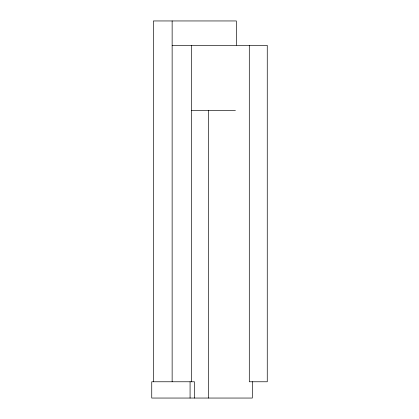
<?xml version="1.0" encoding="UTF-8"?>
<svg xmlns="http://www.w3.org/2000/svg" width="419" height="419" viewBox="0 0 419 419"><rect width="100%" height="100%" fill="white"/><g stroke="black" fill="none" stroke-linecap="round" stroke-linejoin="round"><path stroke-width="0.63" d="M172.141 45.367L267.259 45.367L267.259 381.772L249.3 381.772L249.3 45.367M191.431 110.48L235.41 110.48M252.311 381.693L252.311 398.05L151.741 398.05L151.741 381.772L194.468 381.772L194.468 398.05M236.332 45.173L236.332 20.95L153.396 20.95L153.396 381.683M208.442 110.48L208.442 398.05M191.431 45.367L191.431 381.709M190.074 381.772L190.074 398.05M172.141 20.95L172.141 381.693"/></g></svg>
